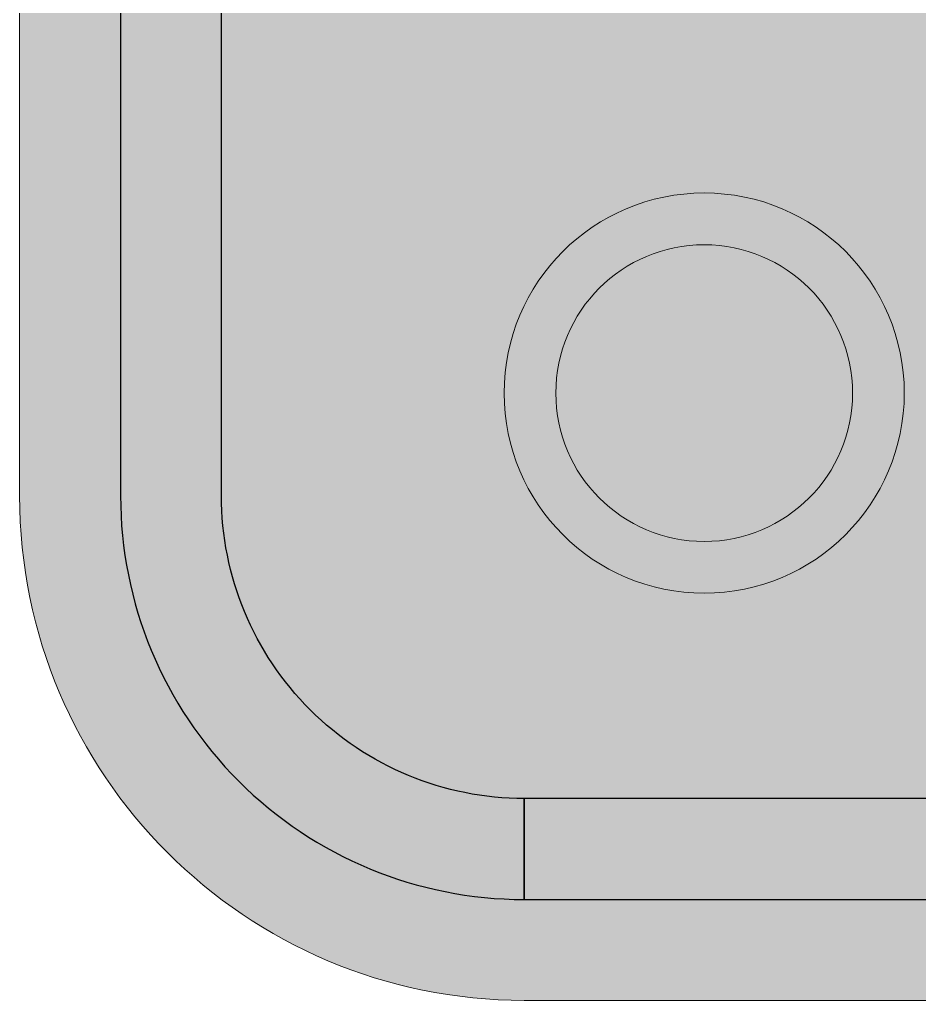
# Model space of a CAD drawing. Header units: millimetres. Extents: x -15 to 15, y -5.7 to 35.
# Drawn here: x -15 to -10.543, y 0 to 4.859 of the extents above; entities that cross this region are included whole.
import ezdxf

# ---------------------------------------------------------------- set-up
doc = ezdxf.new("R2010")
doc.units = ezdxf.units.MM
doc.layers.add('GREEN', color=7, linetype='Continuous', true_color=0x007f00)
doc.layers.add('GSCOLOR', color=7, linetype='Continuous', lineweight=0)

# ---------------------------------------------------------------- blocks, each defined once
blk = doc.blocks.new('MR-GM-31-4')
at = {"layer": 'GREEN', "true_color": 0x007f00}
blk.add_hatch(color=96, dxfattribs=at).paths.add_polyline_path([(-12.495, 0.5), (12.5, 0.5, 0.414214), (14.5, 2.5), (14.5, 32.5, 0.414214), (12.5, 34.5), (-12.5, 34.5, 0.414214), (-14.5, 32.5), (-14.5, 2.5, 0.414214), (-12.5, 0.5), (-12.5, 1, -0.414214), (-14, 2.5), (-14, 32.5, -0.414214), (-12.5, 34), (12.5, 34, -0.414214), (14, 32.5), (14, 2.5, -0.414214), (12.5, 1), (-12.495, 1)])
at = {"layer": 'GREEN', "lineweight": 9}
h = blk.add_hatch(color=256, dxfattribs=at)
h.paths.add_polyline_path([(-11.3732, 3.4306), (-11.3808, 3.4287), (-11.3853, 3.4281), (-11.391, 3.4382), (-11.3935, 3.4464), (-11.4068, 3.4502), (-11.4175, 3.4496), (-11.4289, 3.4414), (-11.4365, 3.4319), (-11.4422, 3.4249), (-11.4416, 3.4369), (-11.434, 3.4439), (-11.4327, 3.4496), (-11.4315, 3.4559), (-11.4245, 3.4686), (-11.4125, 3.4831), (-11.3992, 3.4939), (-11.391, 3.5002), (-11.3897, 3.5053), (-11.3948, 3.5078), (-11.4049, 3.5065), (-11.4213, 3.4989), (-11.4334, 3.4869), (-11.4378, 3.4768), (-11.4422, 3.4629), (-11.446, 3.4591), (-11.4467, 3.4616), (-11.4384, 3.4875), (-11.4346, 3.5002), (-11.4296, 3.5109), (-11.4245, 3.5198), (-11.4137, 3.528), (-11.4099, 3.5312), (-11.4106, 3.5369), (-11.4182, 3.5388), (-11.4251, 3.5363), (-11.4378, 3.5274), (-11.4441, 3.5217), (-11.4479, 3.5078), (-11.4517, 3.4932), (-11.4561, 3.485), (-11.4574, 3.4926), (-11.4561, 3.5166), (-11.4498, 3.5261), (-11.446, 3.5331), (-11.446, 3.5438), (-11.4505, 3.5445), (-11.4555, 3.5438), (-11.4637, 3.5363), (-11.4663, 3.528), (-11.4669, 3.5185), (-11.4682, 3.5084), (-11.4701, 3.5046), (-11.4758, 3.5147), (-11.4777, 3.5192), (-11.4751, 3.5287), (-11.4713, 3.5407), (-11.4701, 3.5464), (-11.4701, 3.5559), (-11.4789, 3.5514), (-11.484, 3.5407), (-11.4878, 3.5312), (-11.4884, 3.5223), (-11.491, 3.5223), (-11.4967, 3.528), (-11.4948, 3.5407), (-11.4929, 3.554), (-11.4948, 3.5647), (-11.4998, 3.5666), (-11.5061, 3.5616), (-11.5093, 3.5546), (-11.5087, 3.5356), (-11.508, 3.5287), (-11.5131, 3.5325), (-11.5144, 3.5356), (-11.5131, 3.5476), (-11.5144, 3.5578), (-11.5207, 3.5603), (-11.5245, 3.5565), (-11.5277, 3.5502), (-11.5239, 3.5419), (-11.5232, 3.5369), (-11.5251, 3.5331), (-11.5289, 3.5337), (-11.5334, 3.5388), (-11.534, 3.5502), (-11.5359, 3.5584), (-11.5403, 3.5571), (-11.5447, 3.5521), (-11.5435, 3.5445), (-11.5435, 3.5369), (-11.5454, 3.528), (-11.5523, 3.5249), (-11.5447, 3.5223), (-11.5226, 3.5179), (-11.5004, 3.5122), (-11.4846, 3.5021), (-11.4726, 3.4882), (-11.4656, 3.4717), (-11.4593, 3.4458), (-11.4593, 3.4167), (-11.4612, 3.3933), (-11.4682, 3.3699), (-11.4808, 3.3414), (-11.5004, 3.3129), (-11.5156, 3.2921), (-11.522, 3.2902), (-11.5245, 3.2946), (-11.5194, 3.3066), (-11.5118, 3.3256), (-11.5049, 3.3376), (-11.5049, 3.3446), (-11.5112, 3.3477), (-11.522, 3.3446), (-11.5277, 3.3427), (-11.5283, 3.3471), (-11.5277, 3.3572), (-11.5251, 3.3642), (-11.5232, 3.3655), (-11.5131, 3.3566), (-11.5093, 3.3553), (-11.5061, 3.3787), (-11.503, 3.4015), (-11.508, 3.4161), (-11.5194, 3.4262), (-11.5334, 3.4312), (-11.5473, 3.4312), (-11.5675, 3.4262), (-11.5853, 3.4186), (-11.5973, 3.4148), (-11.603, 3.4135), (-11.6023, 3.4072), (-11.6106, 3.3825), (-11.6169, 3.3686), (-11.6175, 3.3547), (-11.6156, 3.3427), (-11.6055, 3.3307), (-11.5928, 3.3281), (-11.5815, 3.3319), (-11.5726, 3.3382), (-11.5732, 3.3509), (-11.5808, 3.3522), (-11.5872, 3.349), (-11.5891, 3.3471), (-11.5935, 3.3522), (-11.5947, 3.3591), (-11.5909, 3.3655), (-11.5789, 3.3661), (-11.5694, 3.3655), (-11.5694, 3.3762), (-11.5669, 3.3838), (-11.5631, 3.3876), (-11.5574, 3.3863), (-11.5536, 3.373), (-11.5536, 3.3648), (-11.5492, 3.3642), (-11.5403, 3.3629), (-11.5365, 3.356), (-11.5365, 3.3465), (-11.5391, 3.3427), (-11.5429, 3.3427), (-11.5473, 3.3484), (-11.5523, 3.3515), (-11.5568, 3.3477), (-11.558, 3.3401), (-11.5536, 3.3326), (-11.5447, 3.3319), (-11.5327, 3.3338), (-11.5201, 3.337), (-11.5163, 3.3376), (-11.534, 3.299), (-11.6169, 3.3009), (-11.6447, 3.2971), (-11.684, 3.2971), (-11.7163, 3.2997), (-11.7188, 3.3104), (-11.722, 3.3199), (-11.7251, 3.3224), (-11.7245, 3.3294), (-11.7156, 3.3212), (-11.7068, 3.318), (-11.6922, 3.3205), (-11.6852, 3.3294), (-11.6852, 3.3414), (-11.689, 3.3496), (-11.6947, 3.3515), (-11.6998, 3.3465), (-11.7074, 3.3446), (-11.7074, 3.3547), (-11.703, 3.3585), (-11.6941, 3.3629), (-11.6909, 3.3768), (-11.6878, 3.3832), (-11.6783, 3.3857), (-11.6739, 3.3749), (-11.672, 3.3686), (-11.6656, 3.3667), (-11.6568, 3.3673), (-11.6517, 3.3598), (-11.6523, 3.3528), (-11.6606, 3.3528), (-11.6631, 3.3566), (-11.6675, 3.3572), (-11.6726, 3.3547), (-11.6758, 3.3496), (-11.6726, 3.3452), (-11.6707, 3.3345), (-11.6644, 3.33), (-11.6511, 3.3307), (-11.6447, 3.3401), (-11.6397, 3.3528), (-11.6371, 3.3579), (-11.6327, 3.3547), (-11.6334, 3.3465), (-11.6359, 3.3408), (-11.6365, 3.3357), (-11.6315, 3.3376), (-11.627, 3.3433), (-11.6264, 3.3515), (-11.6277, 3.3598), (-11.6308, 3.3737), (-11.6308, 3.38), (-11.6283, 3.3857), (-11.6188, 3.387), (-11.6099, 3.3964), (-11.6087, 3.4135), (-11.6055, 3.4243), (-11.6011, 3.4306), (-11.596, 3.4306), (-11.5909, 3.4274), (-11.5777, 3.4312), (-11.5612, 3.4401), (-11.5485, 3.4426), (-11.5315, 3.4414), (-11.515, 3.4388), (-11.5023, 3.4281), (-11.4929, 3.4148), (-11.4916, 3.3996), (-11.4941, 3.3876), (-11.4986, 3.3749), (-11.5023, 3.3636), (-11.5036, 3.3547), (-11.5011, 3.3547), (-11.4948, 3.3604), (-11.4846, 3.3617), (-11.4751, 3.3636), (-11.4694, 3.3711), (-11.4675, 3.3952), (-11.4663, 3.4142), (-11.4732, 3.4357), (-11.4859, 3.4534), (-11.5055, 3.4641), (-11.5245, 3.4698), (-11.5403, 3.4698), (-11.5599, 3.4654), (-11.5764, 3.4603), (-11.5928, 3.454), (-11.5998, 3.4445), (-11.6049, 3.4534), (-11.6074, 3.4648), (-11.6087, 3.4698), (-11.6112, 3.473), (-11.6093, 3.4768), (-11.603, 3.4743), (-11.5973, 3.4736), (-11.5941, 3.4768), (-11.5935, 3.4901), (-11.5935, 3.4989), (-11.5979, 3.5015), (-11.603, 3.5015), (-11.6023, 3.5185), (-11.6251, 3.5166), (-11.6346, 3.5173), (-11.6397, 3.5154), (-11.6403, 3.509), (-11.6371, 3.5059), (-11.6359, 3.5034), (-11.6384, 3.5008), (-11.646, 3.4996), (-11.6511, 3.4977), (-11.6492, 3.4793), (-11.6473, 3.4736), (-11.6384, 3.4736), (-11.6346, 3.4743), (-11.6359, 3.4641), (-11.6403, 3.4572), (-11.6485, 3.4584), (-11.6599, 3.4622), (-11.6777, 3.4692), (-11.6916, 3.4736), (-11.7118, 3.473), (-11.7289, 3.4711), (-11.7492, 3.4622), (-11.7663, 3.4439), (-11.7757, 3.4255), (-11.7808, 3.4085), (-11.777, 3.387), (-11.7764, 3.3743), (-11.7789, 3.3743), (-11.7865, 3.3971), (-11.789, 3.4211), (-11.7871, 3.4496), (-11.7776, 3.4768), (-11.765, 3.4977), (-11.7492, 3.5103), (-11.7314, 3.5166), (-11.7131, 3.5179), (-11.6865, 3.5192), (-11.684, 3.5217), (-11.6871, 3.5274), (-11.6897, 3.5299), (-11.7017, 3.5299), (-11.703, 3.5312), (-11.7017, 3.5381), (-11.6992, 3.547), (-11.6992, 3.5533), (-11.7023, 3.5552), (-11.7068, 3.554), (-11.7118, 3.5533), (-11.7169, 3.5546), (-11.7169, 3.559), (-11.7207, 3.5628), (-11.7245, 3.5628), (-11.7295, 3.5597), (-11.7333, 3.559), (-11.7428, 3.5597), (-11.7441, 3.5628), (-11.7492, 3.5641), (-11.7511, 3.5609), (-11.7542, 3.5552), (-11.7549, 3.5514), (-11.7574, 3.5514), (-11.7612, 3.5559), (-11.7656, 3.5578), (-11.7713, 3.559), (-11.7764, 3.559), (-11.7783, 3.5533), (-11.7726, 3.5419), (-11.7682, 3.5306), (-11.7694, 3.5223), (-11.7726, 3.5103), (-11.7764, 3.5103), (-11.7764, 3.5211), (-11.7732, 3.5344), (-11.7776, 3.5451), (-11.7859, 3.5502), (-11.7935, 3.5508), (-11.796, 3.5489), (-11.7928, 3.5413), (-11.7884, 3.5287), (-11.7878, 3.5179), (-11.789, 3.5084), (-11.7897, 3.5008), (-11.7928, 3.5008), (-11.7928, 3.5109), (-11.7947, 3.523), (-11.8068, 3.535), (-11.8137, 3.5375), (-11.8207, 3.5356), (-11.8219, 3.5312), (-11.8125, 3.5179), (-11.8049, 3.5072), (-11.8023, 3.4964), (-11.803, 3.4901), (-11.8036, 3.4837), (-11.8011, 3.4787), (-11.796, 3.4686), (-11.7979, 3.4629), (-11.8017, 3.4616), (-11.808, 3.4743), (-11.8099, 3.4888), (-11.8131, 3.5008), (-11.8207, 3.5072), (-11.8276, 3.5109), (-11.8346, 3.5128), (-11.8428, 3.5122), (-11.846, 3.5065), (-11.8416, 3.5008), (-11.8333, 3.4863), (-11.8232, 3.4743), (-11.8169, 3.4641), (-11.8162, 3.4565), (-11.8106, 3.4477), (-11.8023, 3.4382), (-11.7992, 3.4331), (-11.8023, 3.4262), (-11.8061, 3.4287), (-11.8106, 3.442), (-11.8213, 3.4515), (-11.8321, 3.4534), (-11.8409, 3.4515), (-11.8466, 3.4433), (-11.8523, 3.4338), (-11.8542, 3.4306), (-11.8606, 3.4306), (-11.8656, 3.4331), (-11.8688, 3.435), (-11.8713, 3.4306), (-11.8675, 3.4205), (-11.8599, 3.3983), (-11.8568, 3.387), (-11.8568, 3.3844), (-11.8435, 3.387), (-11.8416, 3.3832), (-11.8371, 3.392), (-11.8352, 3.387), (-11.8295, 3.3889), (-11.8245, 3.4072), (-11.8194, 3.4243), (-11.8068, 3.404), (-11.7985, 3.3863), (-11.8074, 3.3889), (-11.8137, 3.3908), (-11.8219, 3.3908), (-11.8302, 3.3844), (-11.8371, 3.3768), (-11.839, 3.3711), (-11.8365, 3.3655), (-11.8289, 3.3617), (-11.8226, 3.3534), (-11.8219, 3.3452), (-11.8238, 3.3364), (-11.8295, 3.33), (-11.8599, 3.33), (-11.8624, 3.3351), (-11.8599, 3.3484), (-11.8542, 3.3534), (-11.8517, 3.3591), (-11.8473, 3.3591), (-11.8441, 3.3547), (-11.8409, 3.3636), (-11.846, 3.3724), (-11.8504, 3.3768), (-11.8561, 3.3737), (-11.8606, 3.3636), (-11.87, 3.3591), (-11.8783, 3.3617), (-11.8738, 3.3509), (-11.8713, 3.337), (-11.8637, 3.3237), (-11.8561, 3.3155), (-11.8555, 3.3073), (-11.8599, 3.2984), (-11.8504, 3.3003), (-11.853, 3.2908), (-11.8422, 3.2965), (-11.8371, 3.3041), (-11.8359, 3.3098), (-11.8295, 3.3054), (-11.827, 3.3142), (-11.8181, 3.3294), (-11.8131, 3.3477), (-11.8137, 3.3591), (-11.815, 3.3655), (-11.8125, 3.3724), (-11.8004, 3.373), (-11.7947, 3.3604), (-11.7751, 3.3313), (-11.7504, 3.2946), (-11.7409, 3.2763), (-11.7416, 3.2737), (-11.7492, 3.2699), (-11.7574, 3.2617), (-11.758, 3.2516), (-11.753, 3.2415), (-11.746, 3.2358), (-11.6144, 3.2313), (-11.5093, 3.2332), (-11.4916, 3.2396), (-11.4897, 3.2465), (-11.4897, 3.2592), (-11.4973, 3.2649), (-11.5055, 3.2744), (-11.5055, 3.2782), (-11.503, 3.2857), (-11.4707, 3.3281), (-11.4454, 3.3585), (-11.4397, 3.3655), (-11.4346, 3.3642), (-11.4302, 3.3591), (-11.427, 3.3439), (-11.4245, 3.3281), (-11.422, 3.325), (-11.4163, 3.3376), (-11.4112, 3.349), (-11.4112, 3.3547), (-11.3992, 3.3509), (-11.391, 3.3503), (-11.3802, 3.3439), (-11.3796, 3.3395), (-11.3834, 3.3294), (-11.3929, 3.33), (-11.4068, 3.3275), (-11.4125, 3.3205), (-11.4074, 3.3079), (-11.4005, 3.2997), (-11.3979, 3.3054), (-11.3922, 3.3073), (-11.3872, 3.306), (-11.3834, 3.3129), (-11.3764, 3.3288), (-11.3675, 3.3465), (-11.3669, 3.3604), (-11.3764, 3.3598), (-11.3859, 3.3617), (-11.3992, 3.3667), (-11.4125, 3.3787), (-11.4182, 3.3857), (-11.4258, 3.3889), (-11.4372, 3.3895), (-11.4422, 3.3895), (-11.4391, 3.3939), (-11.434, 3.4015), (-11.4296, 3.4097), (-11.427, 3.4142), (-11.4207, 3.4059), (-11.4163, 3.3914), (-11.4137, 3.3851), (-11.4099, 3.3851), (-11.4106, 3.3908), (-11.4099, 3.3964), (-11.4049, 3.392), (-11.4024, 3.3825), (-11.4011, 3.3768), (-11.396, 3.3787), (-11.3903, 3.3851), (-11.3853, 3.3813), (-11.3846, 3.3946), (-11.3783, 3.4072), (-11.3764, 3.4173), (-11.3751, 3.423)])
h.paths.add_polyline_path([(-11.4715, 3.4135, -1), (-11.4851, 3.4135, -1)], flags=16)
h.paths.add_polyline_path([(-11.495, 3.4319, -1), (-11.4793, 3.4319, -1)], flags=16)
h.paths.add_polyline_path([(-11.4725, 3.3927, -1), (-11.4841, 3.3927, -1)], flags=16)
h.paths.add_polyline_path([(-11.5096, 3.4477, -1), (-11.4938, 3.4477, -1)], flags=16)
h.paths.add_polyline_path([(-11.4783, 3.3718, -1), (-11.4885, 3.3718, -1)], flags=16)
h.paths.add_polyline_path([(-11.5144, 3.4123), (-11.5277, 3.4148), (-11.541, 3.4123), (-11.5561, 3.4066), (-11.572, 3.404), (-11.5853, 3.411), (-11.5789, 3.4135), (-11.5606, 3.4199), (-11.5485, 3.4268), (-11.5315, 3.4274), (-11.5163, 3.4173)], flags=16)
h.paths.add_polyline_path([(-11.5311, 3.4572, -1), (-11.5167, 3.4572, -1)], flags=16)
h.paths.add_polyline_path([(-11.5514, 3.4584, -1), (-11.5394, 3.4584, -1)], flags=16)
h.paths.add_polyline_path([(-11.5756, 3.4534, -1), (-11.5595, 3.4534, -1)], flags=16)
h.paths.add_polyline_path([(-11.593, 3.4426, -1), (-11.58, 3.4426, -1)], flags=17)
h.paths.add_polyline_path([(-11.5378, 3.2895), (-11.5315, 3.2838), (-11.5296, 3.2744), (-11.546, 3.2699), (-11.572, 3.2706), (-11.5966, 3.2725), (-11.6296, 3.275), (-11.6485, 3.2731), (-11.6441, 3.2699), (-11.6371, 3.2604), (-11.6302, 3.2472), (-11.6289, 3.2415), (-11.6378, 3.2402), (-11.6498, 3.2389), (-11.6561, 3.2459), (-11.6637, 3.2472), (-11.6713, 3.2566), (-11.6745, 3.2661), (-11.6732, 3.2725), (-11.665, 3.2731), (-11.6656, 3.2756), (-11.6802, 3.2763), (-11.6865, 3.2737), (-11.7011, 3.2744), (-11.7201, 3.2756), (-11.7257, 3.2782), (-11.7239, 3.2857), (-11.7156, 3.2895), (-11.7074, 3.2914), (-11.6878, 3.2914), (-11.6833, 3.2902), (-11.6796, 3.2895), (-11.6726, 3.2908), (-11.6726, 3.2851), (-11.6694, 3.2813), (-11.6637, 3.2788), (-11.6599, 3.2807), (-11.658, 3.2889), (-11.6485, 3.2908), (-11.622, 3.2933), (-11.5941, 3.2908), (-11.5966, 3.2857), (-11.5985, 3.2826), (-11.5884, 3.2819), (-11.5853, 3.2914), (-11.5479, 3.2914)], flags=16)
h.paths.add_polyline_path([(-11.6004, 3.4856), (-11.6068, 3.4818), (-11.6106, 3.4882), (-11.6049, 3.4945), (-11.6011, 3.4926)], flags=16)
h.paths.add_polyline_path([(-11.615, 3.4692), (-11.6289, 3.4686), (-11.6201, 3.4774)], flags=16)
h.paths.add_polyline_path([(-11.6182, 3.4837), (-11.6213, 3.4806), (-11.6245, 3.4926), (-11.6169, 3.4913)], flags=16)
h.paths.add_polyline_path([(-11.6099, 3.509), (-11.6112, 3.5065), (-11.6182, 3.4996), (-11.6258, 3.4996), (-11.6283, 3.5084), (-11.6188, 3.5109)], flags=16)
h.paths.add_polyline_path([(-11.5498, 3.2604), (-11.5441, 3.2516), (-11.5435, 3.2427), (-11.5485, 3.2408), (-11.553, 3.2434), (-11.5504, 3.2491), (-11.5536, 3.256), (-11.558, 3.2579), (-11.5606, 3.2547), (-11.5644, 3.2573), (-11.5675, 3.2573), (-11.5713, 3.251), (-11.5713, 3.2459), (-11.572, 3.244), (-11.5821, 3.2535), (-11.5853, 3.2592), (-11.5846, 3.2649), (-11.5631, 3.2636)], flags=16)
h.paths.add_polyline_path([(-11.6346, 3.4818), (-11.6409, 3.4812), (-11.6409, 3.492), (-11.634, 3.4913)], flags=16)
h.paths.add_polyline_path([(-11.653, 3.4218), (-11.6713, 3.43), (-11.6897, 3.4338), (-11.703, 3.435), (-11.7169, 3.4344), (-11.7365, 3.4211), (-11.7441, 3.4047), (-11.7428, 3.3806), (-11.734, 3.3655), (-11.7327, 3.3509), (-11.7365, 3.3515), (-11.7504, 3.3775), (-11.7549, 3.4028), (-11.7492, 3.4211), (-11.7403, 3.4344), (-11.7201, 3.442), (-11.6985, 3.4452), (-11.677, 3.4401), (-11.658, 3.4306)], flags=16)
h.paths.add_polyline_path([(-11.6637, 3.4477, -1), (-11.6523, 3.4477, -1)], flags=16)
h.paths.add_polyline_path([(-11.6838, 3.4546, -1), (-11.6702, 3.4546, -1)], flags=16)
h.paths.add_polyline_path([(-11.703, 3.461, -1), (-11.6916, 3.461, -1)], flags=16)
h.paths.add_polyline_path([(-11.7284, 3.4597, -1), (-11.7105, 3.4597, -1)], flags=16)
h.paths.add_polyline_path([(-11.7507, 3.4496, -1), (-11.7337, 3.4496, -1)], flags=16)
h.paths.add_polyline_path([(-11.765, 3.435, -1), (-11.7498, 3.435, -1)], flags=16)
h.paths.add_polyline_path([(-11.769, 3.3743, -1), (-11.7546, 3.3743, -1)], flags=16)
h.paths.add_polyline_path([(-11.7728, 3.4154, -1), (-11.7597, 3.4154, -1)], flags=16)
h.paths.add_polyline_path([(-11.7763, 3.3964, -1), (-11.76, 3.3964, -1)], flags=17)
h.paths.add_polyline_path([(-11.7226, 3.2554), (-11.7201, 3.2478), (-11.7289, 3.2446), (-11.7378, 3.2459), (-11.746, 3.2522), (-11.7441, 3.2598), (-11.7365, 3.2623), (-11.7276, 3.2617)], flags=16)
h = blk.add_hatch(color=256, dxfattribs=at)
h.paths.add_polyline_path([(-11.9731, 3.0186), (-11.9587, 3.0315), (-11.9515, 3.0574), (-11.9429, 3.0891), (-11.9342, 3.0877), (-11.9357, 3.0589), (-11.9501, 2.9782), (-11.9486, 2.9681), (-11.9357, 2.9667), (-11.9328, 2.9566), (-11.9284, 2.9379), (-11.9299, 2.9091), (-11.9414, 2.8558), (-11.953, 2.8226), (-11.9558, 2.788), (-11.963, 2.7175), (-11.9702, 2.6728), (-11.9414, 2.6642), (-11.8895, 2.6584), (-11.8607, 2.6497), (-11.8607, 2.6454), (-11.9227, 2.6454), (-11.9515, 2.6526), (-11.9789, 2.6598), (-11.9775, 2.6987), (-11.976, 2.7261), (-11.9731, 2.7938), (-11.9688, 2.8572), (-11.9818, 2.7953), (-11.9904, 2.7448), (-11.9947, 2.6742), (-12.002, 2.6584), (-12.012, 2.6454), (-12.012, 2.6353), (-12.0034, 2.6325), (-11.9947, 2.644), (-11.9212, 2.6411), (-11.8967, 2.6397), (-11.8593, 2.6368), (-11.8348, 2.6353), (-11.8146, 2.6296), (-11.8016, 2.6425), (-11.793, 2.6425), (-11.7771, 2.6325), (-11.744, 2.6209), (-11.7007, 2.6051), (-11.6647, 2.5936), (-11.6806, 2.6094), (-11.7065, 2.6281), (-11.7324, 2.6483), (-11.8045, 2.6497), (-11.8131, 2.6541), (-11.8521, 2.6613), (-11.8924, 2.6627), (-11.9558, 2.6699), (-11.9558, 2.716), (-11.9457, 2.8241), (-11.9357, 2.85), (-11.9227, 2.899), (-11.9198, 2.9292), (-11.9227, 2.9667), (-11.9371, 2.9955), (-11.9328, 3.0402), (-11.9227, 3.0935), (-11.9068, 3.0949), (-11.8852, 3.0935), (-11.8694, 3.0834), (-11.8679, 3.0733), (-11.8722, 2.9854), (-11.8636, 2.9091), (-11.8463, 2.8414), (-11.8146, 2.7693), (-11.7699, 2.7031), (-11.7094, 2.6382), (-11.6676, 2.608), (-11.6359, 2.5849), (-11.6143, 2.5806), (-11.5912, 2.582), (-11.5537, 2.595), (-11.5033, 2.6195), (-11.4658, 2.6411), (-11.4528, 2.6411), (-11.4298, 2.6253), (-11.4226, 2.6253), (-11.3721, 2.6281), (-11.3188, 2.6325), (-11.2741, 2.6353), (-11.2712, 2.6339), (-11.2799, 2.6296), (-11.3001, 2.6267), (-11.3303, 2.6253), (-11.3779, 2.6267), (-11.3995, 2.6224), (-11.4125, 2.6166), (-11.4211, 2.6051), (-11.4211, 2.5964), (-11.411, 2.5892), (-11.3692, 2.5892), (-11.3534, 2.5936), (-11.2395, 2.5964), (-11.2381, 2.5979), (-11.2381, 2.6065), (-11.2366, 2.6108), (-11.2309, 2.6209), (-11.228, 2.6224), (-11.2251, 2.6166), (-11.2208, 2.6036), (-11.2093, 2.5979), (-11.1891, 2.5964), (-11.1747, 2.5936), (-11.13, 2.5864), (-11.0853, 2.5864), (-11.0082, 2.5849, 0.002397), (-11.0042, 2.5907), (-11.0421, 2.5907), (-11.104, 2.5936), (-11.1415, 2.6051), (-11.166, 2.6195), (-11.179, 2.6353), (-11.1833, 2.6598), (-11.1891, 2.6497), (-11.2179, 2.6512), (-11.2265, 2.7189), (-11.228, 2.7895), (-11.2294, 2.7953), (-11.2179, 2.8082), (-11.2121, 2.8039), (-11.202, 2.7722), (-11.1963, 2.7333), (-11.1934, 2.7189), (-11.1905, 2.7218), (-11.192, 2.7837), (-11.1848, 2.765), (-11.1804, 2.7261), (-11.1761, 2.6829), (-11.1675, 2.6541), (-11.1588, 2.6339), (-11.1401, 2.6166), (-11.1084, 2.6051), (-11.0666, 2.6008), (-11.0104, 2.5979), (-10.9999, 2.5969, 0.005175), (-10.9915, 2.6096), (-10.9988, 2.6108), (-11.0666, 2.6108), (-11.104, 2.6181), (-11.1343, 2.6353), (-11.1487, 2.6584), (-11.1516, 2.6872), (-11.153, 2.8241), (-11.1502, 2.899), (-11.1574, 2.948), (-11.1876, 3.0402), (-11.2136, 3.1093), (-11.215, 3.1237), (-11.2136, 3.1439), (-11.2121, 3.1837), (-11.2208, 3.2341), (-11.2208, 3.2701), (-11.2092, 3.3205), (-11.2049, 3.3637), (-11.202, 3.381), (-11.202, 3.4012), (-11.2078, 3.4084), (-11.2092, 3.4098), (-11.2222, 3.4012), (-11.2294, 3.3839), (-11.2352, 3.3767), (-11.2453, 3.381), (-11.2582, 3.4041), (-11.2669, 3.4142), (-11.2726, 3.4113), (-11.2741, 3.3926), (-11.2726, 3.3695), (-11.2726, 3.358), (-11.2784, 3.3465), (-11.2899, 3.3407), (-11.2928, 3.332), (-11.2928, 3.3248), (-11.2798, 3.3176), (-11.2741, 3.3119), (-11.2712, 3.2975), (-11.2755, 3.2946), (-11.2856, 3.2946), (-11.2914, 3.3061), (-11.2943, 3.3076), (-11.3015, 3.3162), (-11.3101, 3.3148), (-11.313, 3.3032), (-11.3072, 3.2903), (-11.2899, 3.2859), (-11.2784, 3.2845), (-11.2784, 3.2759), (-11.2842, 3.2571), (-11.2971, 3.237), (-11.3116, 3.2211), (-11.3173, 3.2168), (-11.3231, 3.2254), (-11.3461, 3.2485), (-11.3692, 3.2643), (-11.3995, 3.2759), (-11.4341, 3.2874), (-11.4485, 3.2903), (-11.46, 3.2845), (-11.4528, 3.2759), (-11.4269, 3.2543), (-11.3894, 3.237), (-11.3706, 3.2197), (-11.362, 3.2067), (-11.3591, 3.1923), (-11.3634, 3.1793), (-11.375, 3.1635), (-11.3807, 3.1649), (-11.3793, 3.1779), (-11.3908, 3.1952), (-11.4038, 3.2067), (-11.4197, 3.2096), (-11.4341, 3.2067), (-11.4456, 3.1995), (-11.4528, 3.1937), (-11.7958, 3.1923), (-11.8045, 3.1995), (-11.8131, 3.2096), (-11.8304, 3.211), (-11.8477, 3.2024), (-11.8592, 3.1865), (-11.8621, 3.175), (-11.8621, 3.1693), (-11.8664, 3.1635), (-11.8765, 3.1621), (-11.8837, 3.1693), (-11.8924, 3.1952), (-11.8924, 3.2038), (-11.8909, 3.2154), (-11.8708, 3.2298), (-11.8463, 3.2485), (-11.7973, 3.2773), (-11.7929, 3.2831), (-11.7958, 3.2888), (-11.8016, 3.2917), (-11.8261, 3.2859), (-11.8737, 3.2687), (-11.8982, 3.2543), (-11.9227, 3.2355), (-11.9327, 3.2254), (-11.9457, 3.2341), (-11.9558, 3.2557), (-11.9645, 3.2744), (-11.9659, 3.2831), (-11.9601, 3.2888), (-11.9529, 3.2903), (-11.9385, 3.2931), (-11.9342, 3.3018), (-11.9342, 3.3104), (-11.9385, 3.3176), (-11.9486, 3.3248), (-11.9544, 3.3335), (-11.9544, 3.3436), (-11.9659, 3.3551), (-11.9731, 3.358), (-11.976, 3.3594), (-11.9745, 3.3681), (-11.9688, 3.3854), (-11.9688, 3.3969), (-11.9731, 3.4127), (-11.9817, 3.4185), (-11.9875, 3.4041), (-11.9976, 3.3897), (-12.0019, 3.3796), (-12.012, 3.381), (-12.0163, 3.3911), (-12.025, 3.4055), (-12.0351, 3.4127), (-12.0423, 3.4113), (-12.0466, 3.3983), (-12.0452, 3.3796), (-12.038, 3.3565), (-12.0351, 3.3465), (-12.0351, 3.3292), (-12.0351, 3.2989), (-12.0293, 3.2687), (-12.0279, 3.2514), (-12.0308, 3.2298), (-12.0351, 3.2139), (-12.0365, 3.1606), (-12.0437, 3.1232), (-12.0596, 3.0698), (-12.0855, 2.9993), (-12.1028, 2.9416), (-12.1086, 2.8927), (-12.1071, 2.8581), (-12.1057, 2.776), (-12.1086, 2.7448), (-12.1101, 2.7016), (-12.1158, 2.6642), (-12.1288, 2.6397), (-12.1504, 2.6238), (-12.185, 2.6152), (-12.2295, 2.6152, 0.017479), (-12.2005, 2.5728), (-12.1792, 2.572), (-12.1302, 2.5691), (-12.0351, 2.5532), (-11.9457, 2.5446), (-11.7872, 2.5417), (-11.6085, 2.5446), (-11.4211, 2.5403), (-11.313, 2.546), (-11.1545, 2.5547), (-11.0594, 2.5647), (-11.0233, 2.5691), (-11.0197, 2.5691, 0.005366), (-11.0104, 2.5818), (-11.1185, 2.5763), (-11.1458, 2.5777), (-11.1775, 2.5806), (-11.2006, 2.5763), (-11.2193, 2.5792), (-11.2482, 2.5748), (-11.2683, 2.5763), (-11.3087, 2.5792), (-11.3779, 2.572), (-11.4961, 2.5763), (-11.5436, 2.5748), (-11.5768, 2.5604), (-11.5998, 2.5604), (-11.6344, 2.5619), (-11.6661, 2.5734), (-11.7036, 2.5777), (-11.842, 2.5734), (-11.9933, 2.5748), (-12.0697, 2.5835), (-12.1518, 2.5892), (-12.0697, 2.5993), (-12.0005, 2.6022), (-11.9299, 2.5993), (-11.8521, 2.5936), (-11.8405, 2.6065), (-11.8434, 2.6108), (-11.8708, 2.6296), (-11.8982, 2.631), (-11.9616, 2.6325), (-11.9818, 2.6353), (-11.9674, 2.6253), (-11.9443, 2.6238), (-11.9083, 2.6224), (-11.9011, 2.6137), (-11.9919, 2.6181), (-12.002, 2.6123), (-12.0293, 2.6108), (-12.0365, 2.6166), (-12.038, 2.631), (-12.0365, 2.6469), (-12.0293, 2.6497), (-12.0308, 2.6339), (-12.0265, 2.6195), (-12.0207, 2.6166), (-12.0149, 2.6209), (-12.0164, 2.6281), (-12.0221, 2.6411), (-12.0207, 2.6656), (-12.0149, 2.7232), (-12.0077, 2.752), (-11.9904, 2.788), (-11.9818, 2.8226), (-11.9731, 2.8658), (-11.9731, 2.9177), (-11.9616, 2.9191), (-11.9659, 2.9408), (-11.9789, 2.9667), (-11.9789, 2.9725), (-11.9717, 2.9811), (-11.9688, 2.9926), (-11.9818, 3.0027), (-11.9818, 3.0099)])
h.paths.add_polyline_path([(-11.9933, 3.1271), (-12.002, 3.1357), (-12.0034, 3.1473), (-11.9976, 3.1501), (-11.989, 3.1559), (-11.9818, 3.1689), (-11.9775, 3.179), (-11.9775, 3.189), (-11.9789, 3.1962), (-11.9861, 3.2121), (-11.9861, 3.2164), (-11.9775, 3.2063), (-11.976, 3.2121), (-11.976, 3.2323), (-11.976, 3.2582), (-11.9645, 3.2438), (-11.9371, 3.215), (-11.9357, 3.2049), (-11.9342, 3.1905), (-11.9198, 3.1617), (-11.9112, 3.1415), (-11.9241, 3.1429), (-11.9328, 3.1386), (-11.9386, 3.1444), (-11.9544, 3.1559), (-11.9558, 3.1458), (-11.9631, 3.1415), (-11.9746, 3.1458), (-11.9818, 3.1559), (-11.9876, 3.1473), (-11.9861, 3.1372), (-11.9688, 3.1343), (-11.9486, 3.1285), (-11.9328, 3.1213), (-11.914, 3.1184), (-11.9011, 3.1213), (-11.8795, 3.1242), (-11.8636, 3.1156), (-11.8665, 3.104), (-11.8968, 3.1069), (-11.9386, 3.1112), (-11.9458, 3.1184), (-11.9544, 3.1242), (-11.976, 3.1228)], flags=16)
h.paths.add_polyline_path([(-11.855, 3.0176), (-11.8506, 3.0723), (-11.8377, 3.081), (-11.8391, 3.0911), (-11.8391, 3.1069), (-11.8377, 3.117), (-11.8405, 3.1242), (-11.8478, 3.1285), (-11.8463, 3.1645), (-11.8449, 3.179), (-11.8305, 3.1847), (-11.8247, 3.1818), (-11.8218, 3.1761), (-11.5364, 3.179), (-11.4413, 3.1761), (-11.4255, 3.1761), (-11.4082, 3.1717), (-11.401, 3.1631), (-11.3966, 3.1487), (-11.3937, 3.1328), (-11.3952, 3.1256), (-11.4024, 3.1271), (-11.4096, 3.1228), (-11.4139, 3.1098), (-11.4082, 3.0968), (-11.4067, 3.0824), (-11.4067, 3.0767), (-11.3966, 3.0651), (-11.3995, 3.019), (-11.401, 2.9672), (-11.4082, 2.9081), (-11.4168, 2.8577), (-11.4269, 2.8375), (-11.46, 2.8476), (-11.4528, 2.8606), (-11.4413, 2.8822), (-11.4413, 2.8937), (-11.46, 2.8966), (-11.4745, 2.911), (-11.4918, 2.9196), (-11.5091, 2.9196), (-11.5119, 2.9283), (-11.5191, 2.9384), (-11.5292, 2.9427), (-11.5336, 2.9456), (-11.535, 2.9556), (-11.5508, 2.9556), (-11.5523, 2.9614), (-11.5653, 2.9556), (-11.5753, 2.9528), (-11.5797, 2.9528), (-11.5811, 2.9585), (-11.62, 2.9398), (-11.6344, 2.9254), (-11.6589, 2.898), (-11.6863, 2.8735), (-11.6979, 2.8649), (-11.7108, 2.8649), (-11.7152, 2.8692), (-11.718, 2.8923), (-11.7123, 2.924), (-11.695, 2.9744), (-11.6777, 3.0392), (-11.6676, 3.0738), (-11.669, 3.0983), (-11.669, 3.1156), (-11.6791, 3.1314), (-11.6907, 3.1386), (-11.7079, 3.1372), (-11.7224, 3.1285), (-11.7281, 3.1184), (-11.7397, 3.1055), (-11.7584, 3.0925), (-11.7497, 3.0911), (-11.731, 3.0925), (-11.7108, 3.094), (-11.6979, 3.0896), (-11.6979, 3.0738), (-11.7094, 3.0306), (-11.7339, 2.9629), (-11.7512, 2.9182), (-11.7656, 2.8865), (-11.7728, 2.8634), (-11.7771, 2.849), (-11.8045, 2.8433), (-11.8261, 2.8318), (-11.8449, 2.8836), (-11.855, 2.9484)], flags=16)
h.paths.add_polyline_path([(-12.0394, 2.8025), (-12.0322, 2.7895), (-12.0322, 2.7434), (-12.0365, 2.7074), (-12.0438, 2.6714), (-12.0466, 2.6512), (-12.0582, 2.6497), (-12.074, 2.6469), (-12.0639, 2.7074), (-12.0596, 2.7708), (-12.0582, 2.7967), (-12.0466, 2.7967)], flags=16)
h.paths.add_polyline_path([(-12.0827, 2.7448), (-12.0812, 2.7045), (-12.0769, 2.6973), (-12.0783, 2.6829), (-12.0798, 2.6497), (-12.0884, 2.6281), (-12.1173, 2.6065), (-12.1576, 2.6008), (-12.1836, 2.5979), (-12.1965, 2.6008), (-12.149, 2.608), (-12.1173, 2.6195), (-12.0971, 2.6397), (-12.0928, 2.6814)], flags=16)
h.paths.add_polyline_path([(-11.9659, 3.3057), (-11.9674, 3.3173), (-11.9659, 3.3216), (-11.9602, 3.3158), (-11.9573, 3.3144), (-11.9501, 3.3187), (-11.9544, 3.3057), (-11.9616, 3.3057)], flags=16)
h.paths.add_polyline_path([(-11.9991, 3.3259), (-12.0077, 3.3317), (-12.0034, 3.3389), (-11.9976, 3.3331)], flags=16)
h.paths.add_polyline_path([(-11.7987, 2.7808), (-11.7829, 2.7866), (-11.7555, 2.7866), (-11.7368, 2.7837), (-11.7051, 2.778), (-11.6748, 2.778), (-11.6503, 2.7866), (-11.633, 2.788), (-11.6128, 2.7866), (-11.5912, 2.7808), (-11.558, 2.7765), (-11.5407, 2.778), (-11.5249, 2.7866), (-11.5018, 2.788), (-11.473, 2.7852), (-11.46, 2.7794), (-11.4499, 2.7765), (-11.4586, 2.7535), (-11.4687, 2.7448), (-11.4788, 2.7477), (-11.4946, 2.7535), (-11.5148, 2.752), (-11.5393, 2.7477), (-11.5782, 2.7477), (-11.5984, 2.7506), (-11.633, 2.7535), (-11.6474, 2.7506), (-11.6762, 2.7434), (-11.7079, 2.7448), (-11.7368, 2.7463), (-11.7598, 2.752), (-11.7742, 2.752), (-11.7829, 2.7492)], flags=16)
h.paths.add_polyline_path([(-11.6243, 2.9047), (-11.6128, 2.9206), (-11.5797, 2.9292), (-11.558, 2.9292), (-11.5782, 2.9191), (-11.6013, 2.9163)], flags=16)
h.paths.add_polyline_path([(-11.5696, 2.8543), (-11.548, 2.863), (-11.5393, 2.8558), (-11.5595, 2.8471)], flags=16)
h.paths.add_polyline_path([(-11.5768, 2.6137), (-11.5436, 2.6411), (-11.4961, 2.6872), (-11.4543, 2.7391), (-11.4254, 2.7852), (-11.4009, 2.8543), (-11.3894, 2.9508), (-11.3779, 3.0776), (-11.375, 3.0863), (-11.3404, 3.0935), (-11.3289, 3.0906), (-11.3231, 3.0445), (-11.3173, 3.0171), (-11.3188, 2.9869), (-11.3202, 2.9652), (-11.3303, 2.9408), (-11.3346, 2.922), (-11.3318, 2.873), (-11.3159, 2.8298), (-11.3087, 2.8053), (-11.3015, 2.7549), (-11.2986, 2.7232), (-11.3001, 2.6814), (-11.3044, 2.6656), (-11.3145, 2.6642), (-11.3822, 2.657), (-11.424, 2.6512), (-11.4716, 2.6469), (-11.5191, 2.644), (-11.5321, 2.6454), (-11.5422, 2.6325)], flags=16)
h.paths.add_polyline_path([(-11.3736, 3.1127), (-11.3678, 3.1184), (-11.3577, 3.1156), (-11.3361, 3.1156), (-11.313, 3.117), (-11.3058, 3.1242), (-11.313, 3.1228), (-11.3188, 3.1256), (-11.3231, 3.1386), (-11.326, 3.1501), (-11.326, 3.1645), (-11.3231, 3.179), (-11.3202, 3.1919), (-11.3174, 3.2063), (-11.3145, 3.2092), (-11.2986, 3.2222), (-11.2885, 3.2366), (-11.277, 3.2539), (-11.2727, 3.274), (-11.2698, 3.2841), (-11.2583, 3.2956), (-11.2539, 3.2942), (-11.264, 3.2769), (-11.264, 3.2654), (-11.2612, 3.2539), (-11.264, 3.2395), (-11.2669, 3.2006), (-11.2756, 3.1617), (-11.2828, 3.1545), (-11.2857, 3.1487), (-11.2929, 3.1372), (-11.2943, 3.1256), (-11.2914, 3.1228), (-11.2813, 3.1228), (-11.2684, 3.1271), (-11.264, 3.1343), (-11.2612, 3.1444), (-11.2612, 3.153), (-11.2612, 3.1617), (-11.2539, 3.1573), (-11.2496, 3.1429), (-11.2539, 3.1285), (-11.2669, 3.1199), (-11.2871, 3.117), (-11.2943, 3.1127), (-11.2539, 3.1084), (-11.2323, 3.1141), (-11.2266, 3.1156), (-11.2309, 3.1055), (-11.2453, 3.1012), (-11.3664, 3.1012)], flags=16)
h.paths.add_polyline_path([(-11.3217, 2.9422), (-11.3145, 2.9652), (-11.3001, 2.9797), (-11.3015, 2.9854), (-11.3101, 3.0286), (-11.3145, 3.0661), (-11.313, 3.0891), (-11.2928, 3.0949), (-11.2813, 3.0776), (-11.2698, 3.069), (-11.2669, 3.0574), (-11.2712, 3.0488), (-11.2741, 3.0229), (-11.2539, 3.0229), (-11.2583, 2.9897), (-11.2712, 2.9667), (-11.29, 2.9422), (-11.2914, 2.9264), (-11.2856, 2.9235), (-11.2784, 2.9264), (-11.2828, 2.9091), (-11.2885, 2.899), (-11.2871, 2.8687), (-11.277, 2.8327), (-11.264, 2.8097), (-11.2568, 2.8082), (-11.2539, 2.8154), (-11.2539, 2.8298), (-11.2496, 2.8442), (-11.2453, 2.8442), (-11.2424, 2.8341), (-11.2395, 2.8197), (-11.2438, 2.8068), (-11.251, 2.8025), (-11.2626, 2.8039), (-11.2669, 2.7938), (-11.2626, 2.7736), (-11.2496, 2.7578), (-11.2438, 2.7391), (-11.2453, 2.6152), (-11.2683, 2.6108), (-11.3044, 2.6094), (-11.3346, 2.6094), (-11.3548, 2.6008), (-11.3664, 2.6036), (-11.3664, 2.6108), (-11.3606, 2.6152), (-11.3433, 2.6166), (-11.3188, 2.6195), (-11.2957, 2.6209), (-11.2756, 2.6238), (-11.2597, 2.6339), (-11.2611, 2.6699), (-11.2626, 2.7189), (-11.2698, 2.7664), (-11.2813, 2.8212), (-11.2928, 2.8658), (-11.2972, 2.8658), (-11.2914, 2.8068), (-11.2885, 2.7722), (-11.2842, 2.7275), (-11.2813, 2.6584), (-11.3001, 2.6526), (-11.3231, 2.6497), (-11.3519, 2.6411), (-11.3865, 2.6353), (-11.4009, 2.6425), (-11.3981, 2.6497), (-11.3519, 2.6512), (-11.3246, 2.657), (-11.2957, 2.6598), (-11.2885, 2.6685), (-11.29, 2.7103), (-11.2943, 2.7765), (-11.3029, 2.8284), (-11.3159, 2.8572), (-11.3231, 2.8875), (-11.3246, 2.9163)], flags=16)
h.paths.add_polyline_path([(-11.2568, 3.3317), (-11.2467, 3.3374), (-11.2453, 3.3331), (-11.2467, 3.3273), (-11.2525, 3.3273)], flags=16)
h = blk.add_hatch(color=256, dxfattribs=at)
h.paths.add_polyline_path([(-10.957, 2.5936), (-10.9657, 2.6051), (-10.9915, 2.6096, -0.005175), (-10.9999, 2.5969), (-10.9801, 2.595), (-10.9873, 2.5907), (-11.0042, 2.5907, -0.002567), (-11.0085, 2.5845), (-11.006, 2.582), (-11.0104, 2.5818, -0.005366), (-11.0197, 2.5691), (-10.9786, 2.5691), (-10.9671, 2.572)])
h.paths.add_polyline_path([(-12.2295, 2.6152), (-12.2297, 2.6152), (-12.2556, 2.6137), (-12.2888, 2.6108), (-12.3032, 2.6036), (-12.3089, 2.5921), (-12.296, 2.5777), (-12.2542, 2.5748), (-12.2005, 2.5728, -0.017479)])
h.paths.add_polyline_path([(-12.2441, 2.5907), (-12.2672, 2.5878), (-12.2772, 2.5964), (-12.2412, 2.5979)], flags=16)
at = {"layer": 'GSCOLOR', "true_color": 0xf5f5f5, "transparency": 33554687}
blk.add_hatch(color=7, dxfattribs=at).paths.add_polyline_path([(-12.5, 0), (12.5, 0, 0.414214), (15, 2.5), (15, 32.5, 0.414214), (12.5, 35), (-12.5, 35, 0.414214), (-15, 32.5), (-15, 2.5, 0.414214)])
at = {"layer": 'GREEN', "linetype": 'Continuous', "transparency": 33554687}
blk.add_lwpolyline([(-12.495, 0.5), (12.5, 0.5, 0.414214), (14.5, 2.5), (14.5, 32.5, 0.414214), (12.5, 34.5), (-12.5, 34.5, 0.414214), (-14.5, 32.5), (-14.5, 2.5, 0.414214), (-12.5, 0.5), (-12.5, 1, -0.414214), (-14, 2.5), (-14, 32.5, -0.414214), (-12.5, 34), (12.5, 34, -0.414214), (14, 32.5), (14, 2.5, -0.414214), (12.5, 1), (-12.5, 1), (-12.5, 0.5)], format="xyb", close=True, dxfattribs=at).dxf.unprotected_set("ltscale", 0)
at = {"layer": 'GREEN', "lineweight": 9}
for radius in [0.9913, 0.735]:
    blk.add_circle((-11.6087, 3.0087), radius, dxfattribs=at)
at = {"layer": 'GSCOLOR', "color": 4}
for p, q in [((-15, 32.5), (-15, 2.5)), ((12.5, 0), (-12.4995, 0))]:
    blk.add_line(p, q, dxfattribs=at)
blk.add_arc((-12.5, 2.5), 2.5, 180, 270, dxfattribs=at)

msp = doc.modelspace()

# ---------------------------------------------------------------- block references
msp.add_blockref('MR-GM-31-4', (0, 0))

doc.saveas('drawing.dxf')
